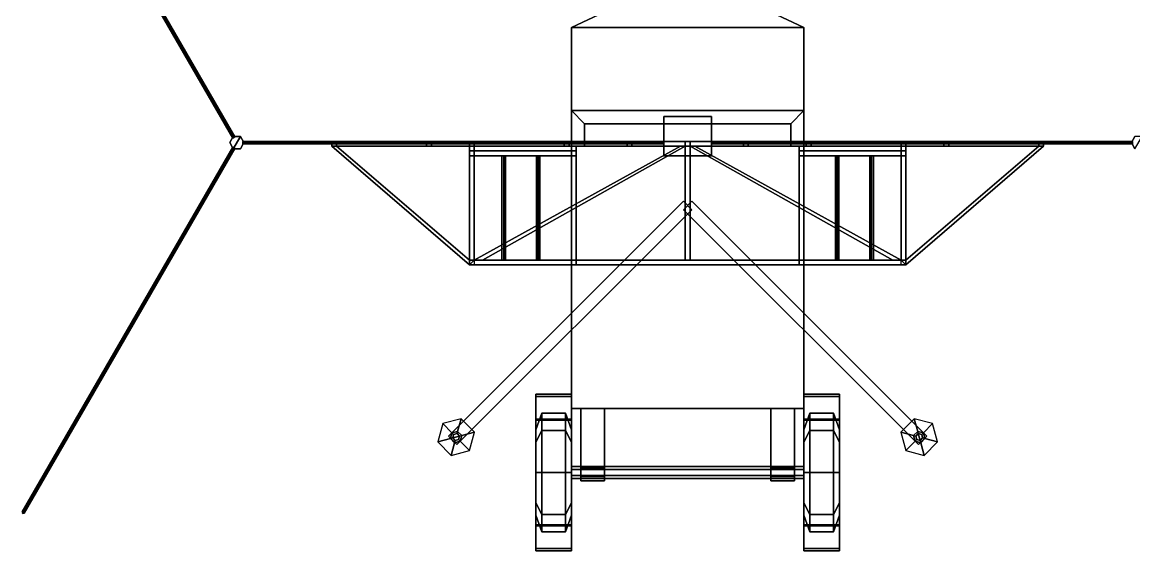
# Model space of a CAD drawing. Header units: millimetres. Extents: x -5.6 to 21, y -2.9 to 7.
# Drawn here: x -5.61 to 3.76, y -2.91 to 1.54 of the extents above; entities that cross this region are included whole.
import ezdxf

# ---------------------------------------------------------------- set-up
doc = ezdxf.new("R2010")
doc.units = ezdxf.units.MM
doc.layers.add('radar', color=5, linetype='Continuous')
doc.layers.add('wheels', color=2, linetype='Continuous')

msp = doc.modelspace()

# ---------------------------------------------------------------- linework, layer by layer
for points in [[(-3.8337, 0.5683, 5.49), (-3.825, 0.5733, 5.5), (-5.605, 3.6564), (-5.6087, 3.6427)], [(-3.825, 0.5733, 5.5), (-3.8163, 0.5783, 5.49), (-5.5913, 3.6527), (-5.605, 3.6564)], [(-3.825, 0.5733, 5.48), (-3.8337, 0.5683, 5.49), (-5.6087, 3.6427), (-5.595, 3.639)], [(-3.8163, 0.5783, 5.49), (-3.825, 0.5733, 5.48), (-5.595, 3.639), (-5.5913, 3.6527)], [(-0.2, 1.87, 0.61), (-0.98, 1.5, 0.45), (-0.98, 1.5, 0.55), (-0.2, 1.87, 0.71)], [(0.2, 1.87, 0.61), (0.98, 1.5, 0.45), (-0.98, 1.5, 0.45), (-0.2, 1.87, 0.61)], [(-0.2, 1.87, 0.71), (-0.98, 1.5, 0.55), (0.98, 1.5, 0.55), (0.2, 1.87, 0.71)], [(0.98, 1.5, 0.55), (0.98, 1.5, 0.45), (0.2, 1.87, 0.61), (0.2, 1.87, 0.71)], [(-0.98, 1.5, 0.45), (-0.98, -1.71, 0.45), (-0.98, -1.71, 0.55), (-0.98, 1.5, 0.55)], [(-0.98, 1.5, 0.55), (-0.98, -1.71, 0.55), (0.98, -1.71, 0.55), (0.98, 1.5, 0.55)], [(0.98, 1.5, 0.45), (0.98, -1.71, 0.45), (-0.98, -1.71, 0.45), (-0.98, 1.5, 0.45)], [(0.98, -1.71, 0.55), (0.98, -1.71, 0.45), (0.98, 1.5, 0.45), (0.98, 1.5, 0.55)], [(0.98, 0.8, 1), (0.98, 0.8, 0.71), (-0.98, 0.8, 0.71), (-0.98, 0.8, 1)], [(0.98, 0.8, 0.71), (0.87, 0.69, 0.71), (-0.87, 0.69, 0.71), (-0.98, 0.8, 0.71)], [(-0.98, 0.8, 1), (-0.87, 0.69, 1), (0.87, 0.69, 1), (0.98, 0.8, 1)], [(-0.98, 0.8, 0.71), (-0.87, 0.69, 0.71), (-0.87, 0.5, 0.71), (-0.98, 0.5, 0.71)], [(-0.98, 0.5, 1), (-0.87, 0.5, 1), (-0.87, 0.69, 1), (-0.98, 0.8, 1)], [(-0.98, 0.8, 1), (-0.98, 0.8, 0.71), (-0.98, 0.5, 0.71), (-0.98, 0.5, 1)], [(-0.2, 0.75, 4.56), (-0.2, 0.42, 4.56), (-0.2, 0.42, 5), (-0.2, 0.75, 5)], [(-0.2, 0.75, 5), (-0.2, 0.42, 5), (0.2, 0.42, 5), (0.2, 0.75, 5)], [(0.2, 0.75, 5), (0.2, 0.75, 4.56), (-0.2, 0.75, 4.56), (-0.2, 0.75, 5)], [(0.2, 0.75, 4.56), (0.2, 0.42, 4.56), (-0.2, 0.42, 4.56), (-0.2, 0.75, 4.56)], [(0.2, 0.42, 5), (0.2, 0.42, 4.56), (0.2, 0.75, 4.56), (0.2, 0.75, 5)], [(0.87, 0.69, 0.71), (0.98, 0.8, 0.71), (0.98, 0.5, 0.71), (0.87, 0.5, 0.71)], [(0.87, 0.5, 1), (0.98, 0.5, 1), (0.98, 0.8, 1), (0.87, 0.69, 1)], [(0.98, 0.5, 1), (0.98, 0.5, 0.71), (0.98, 0.8, 0.71), (0.98, 0.8, 1)], [(-0.87, 0.69, 1), (-0.87, 0.69, 0.71), (0.87, 0.69, 0.71), (0.87, 0.69, 1)], [(-0.87, 0.5, 1), (-0.87, 0.5, 0.71), (-0.87, 0.69, 0.71), (-0.87, 0.69, 1)], [(0.87, 0.69, 1), (0.87, 0.69, 0.71), (0.87, 0.5, 0.71), (0.87, 0.5, 1)], [(-3.83, 0.582), (-3.86, 0.53), (-3.86, 0.53, 5.5), (-3.83, 0.582, 5.5)], [(-3.83, 0.478, 5.5), (-3.77, 0.582, 5.5), (-3.83, 0.582, 5.5), (-3.86, 0.53, 5.5)], [(-3.77, 0.582), (-3.83, 0.582), (-3.83, 0.582, 5.5), (-3.77, 0.582, 5.5)], [(-3.77, 0.478, 5.5), (-3.74, 0.53, 5.5), (-3.77, 0.582, 5.5), (-3.83, 0.478, 5.5)], [(-3.74, 0.53), (-3.77, 0.582), (-3.77, 0.582, 5.5), (-3.74, 0.53, 5.5)], [(3.77, 0.582), (3.74, 0.53), (3.74, 0.53, 5.5), (3.77, 0.582, 5.5)], [(3.77, 0.582, 5.5), (3.74, 0.53, 5.5), (3.77, 0.478, 5.5), (3.83, 0.582, 5.5)], [(-3.825, 0.4867, 5.5), (-3.8337, 0.4917, 5.49), (-5.6087, -2.5827), (-5.605, -2.5964)], [(-3.8337, 0.4917, 5.49), (-3.825, 0.4867, 5.48), (-5.595, -2.579), (-5.6087, -2.5827)], [(-3.8163, 0.4817, 5.49), (-3.825, 0.4867, 5.5), (-5.605, -2.5964), (-5.5913, -2.5927)], [(-3.825, 0.4867, 5.48), (-3.8163, 0.4817, 5.49), (-5.5913, -2.5927), (-5.595, -2.579)], [(-3.86, 0.53), (-3.83, 0.478), (-3.83, 0.478, 5.5), (-3.86, 0.53, 5.5)], [(-3.83, 0.478), (-3.77, 0.478), (-3.77, 0.478, 5.5), (-3.83, 0.478, 5.5)], [(-3.77, 0.478), (-3.74, 0.53), (-3.74, 0.53, 5.5), (-3.77, 0.478, 5.5)], [(-3.75, 0.53, 5.48), (-3.75, 0.54, 5.49), (-0.2, 0.54, 4.98), (-0.2, 0.53, 4.97)], [(-3.75, 0.54, 5.49), (-3.75, 0.53, 5.5), (-0.2, 0.53, 4.99), (-0.2, 0.54, 4.98)], [(-3.75, 0.52, 5.49), (-3.75, 0.53, 5.48), (-0.2, 0.53, 4.97), (-0.2, 0.52, 4.98)], [(-3.75, 0.53, 5.5), (-3.75, 0.52, 5.49), (-0.2, 0.52, 4.98), (-0.2, 0.53, 4.99)], [(3.75, 0.53, 5.5), (3.75, 0.54, 5.49), (0.2, 0.54, 4.98), (0.2, 0.53, 4.99)], [(3.75, 0.54, 5.49), (3.75, 0.53, 5.48), (0.2, 0.53, 4.97), (0.2, 0.54, 4.98)], [(3.75, 0.52, 5.49), (3.75, 0.53, 5.5), (0.2, 0.53, 4.99), (0.2, 0.52, 4.98)], [(3.75, 0.53, 5.48), (3.75, 0.52, 5.49), (0.2, 0.52, 4.98), (0.2, 0.53, 4.97)], [(3.74, 0.53), (3.77, 0.478), (3.77, 0.478, 5.5), (3.74, 0.53, 5.5)], [(-0.2, 0.42, 5), (-0.2, 0.42, 4.56), (0.2, 0.42, 4.56), (0.2, 0.42, 5)], [(-0.0354, 0.0354, 0.4), (-2.0153, -1.9445, 0.4), (-2.0153, -1.9445, 0.45), (-0.0354, 0.0354, 0.45)], [(0.0354, -0.0354, 0.4), (-1.9445, -2.0153, 0.4), (-2.0153, -1.9445, 0.4), (-0.0354, 0.0354, 0.4)], [(-0.0354, 0.0354, 0.45), (-2.0153, -1.9445, 0.45), (-1.9445, -2.0153, 0.45), (0.0354, -0.0354, 0.45)], [(0.0354, 0.0354, 0.4), (2.0153, -1.9445, 0.4), (1.9445, -2.0153, 0.4), (-0.0354, -0.0354, 0.4)], [(-0.0354, -0.0354, 0.45), (1.9445, -2.0153, 0.45), (2.0153, -1.9445, 0.45), (0.0354, 0.0354, 0.45)], [(2.0153, -1.9445, 0.45), (2.0153, -1.9445, 0.4), (0.0354, 0.0354, 0.4), (0.0354, 0.0354, 0.45)], [(-1.9445, -2.0153, 0.45), (-1.9445, -2.0153, 0.4), (0.0354, -0.0354, 0.4), (0.0354, -0.0354, 0.45)], [(-0.0354, -0.0354, 0.4), (1.9445, -2.0153, 0.4), (1.9445, -2.0153, 0.45), (-0.0354, -0.0354, 0.45)], [(-0.98, -1.8, 0.95), (-0.98, -1.59, 0.5), (-1.28, -1.59, 0.5), (-1.28, -1.8, 0.95)], [(-1.28, -1.59, 0.5), (-1.28, -1.61, 0.5), (-1.28, -1.81, 0.93), (-1.28, -1.8, 0.95)], [(-1.28, -1.61, 0.5), (-1.28, -1.59, 0.5), (-0.98, -1.59, 0.5), (-0.98, -1.61, 0.5)], [(-0.98, -1.81, 0.93), (-0.98, -1.61, 0.5), (-0.98, -1.59, 0.5), (-0.98, -1.8, 0.95)], [(0.98, -1.59, 0.5), (0.98, -1.61, 0.5), (0.98, -1.81, 0.93), (0.98, -1.8, 0.95)], [(1.28, -1.8, 0.95), (1.28, -1.59, 0.5), (0.98, -1.59, 0.5), (0.98, -1.8, 0.95)], [(0.98, -1.61, 0.5), (0.98, -1.59, 0.5), (1.28, -1.59, 0.5), (1.28, -1.61, 0.5)], [(1.28, -1.81, 0.93), (1.28, -1.61, 0.5), (1.28, -1.59, 0.5), (1.28, -1.8, 0.95)], [(-1.28, -1.81, 0.93), (-1.28, -1.61, 0.5), (-0.98, -1.61, 0.5), (-0.98, -1.81, 0.93)], [(0.98, -1.81, 0.93), (0.98, -1.61, 0.5), (1.28, -1.61, 0.5), (1.28, -1.81, 0.93)], [(-0.98, -1.71, 0.55), (-0.98, -1.71, 0.45), (0.98, -1.71, 0.45), (0.98, -1.71, 0.55)], [(-0.7, -1.71, 0.45), (-0.7, -2.2089, 0.45), (-0.9, -2.2089, 0.45), (-0.9, -1.71, 0.45)], [(-0.9, -1.71, 0.55), (-0.9, -2.2089, 0.55), (-0.7, -2.2089, 0.55), (-0.7, -1.71, 0.55)], [(-0.9, -1.71, 0.45), (-0.9, -2.2089, 0.45), (-0.9, -2.2089, 0.55), (-0.9, -1.71, 0.55)], [(-0.7, -2.2089, 0.55), (-0.7, -2.2089, 0.45), (-0.7, -1.71, 0.45), (-0.7, -1.71, 0.55)], [(0.7, -1.71, 0.45), (0.7, -2.2089, 0.45), (0.7, -2.2089, 0.55), (0.7, -1.71, 0.55)], [(0.9, -1.71, 0.45), (0.9, -2.2089, 0.45), (0.7, -2.2089, 0.45), (0.7, -1.71, 0.45)], [(0.7, -1.71, 0.55), (0.7, -2.2089, 0.55), (0.9, -2.2089, 0.55), (0.9, -1.71, 0.55)], [(0.9, -2.2089, 0.55), (0.9, -2.2089, 0.45), (0.9, -1.71, 0.45), (0.9, -1.71, 0.55)], [(-2.0648, -1.8385), (-2.1062, -1.993), (-1.9999, -1.9646, 0.05), (-1.987, -1.9163, 0.05)], [(-1.9102, -1.7971), (-2.0648, -1.8385), (-1.987, -1.9163, 0.05), (-1.9387, -1.9033, 0.05)], [(-1.7971, -1.9102), (-1.9102, -1.7971), (-1.9387, -1.9033, 0.05), (-1.9033, -1.9387, 0.05)], [(-0.98, -2.25, 1.07), (-0.98, -1.8, 0.95), (-1.28, -1.8, 0.95), (-1.28, -2.25, 1.07)], [(-1.28, -1.8, 0.95), (-1.28, -1.81, 0.93), (-1.28, -2.25, 1.05), (-1.28, -2.25, 1.07)], [(-1.28, -2.25, 1.05), (-1.28, -1.81, 0.93), (-0.98, -1.81, 0.93), (-0.98, -2.25, 1.05)], [(-0.98, -2.25, 1.05), (-0.98, -1.81, 0.93), (-0.98, -1.8, 0.95), (-0.98, -2.25, 1.07)], [(0.98, -1.8, 0.95), (0.98, -1.81, 0.93), (0.98, -2.25, 1.05), (0.98, -2.25, 1.07)], [(1.28, -2.25, 1.07), (1.28, -1.8, 0.95), (0.98, -1.8, 0.95), (0.98, -2.25, 1.07)], [(0.98, -2.25, 1.05), (0.98, -1.81, 0.93), (1.28, -1.81, 0.93), (1.28, -2.25, 1.05)], [(1.28, -2.25, 1.05), (1.28, -1.81, 0.93), (1.28, -1.8, 0.95), (1.28, -2.25, 1.07)], [(1.9102, -1.7971), (1.7971, -1.9102), (1.9033, -1.9387, 0.05), (1.9387, -1.9033, 0.05)], [(2.0648, -1.8385), (1.9102, -1.7971), (1.9387, -1.9033, 0.05), (1.987, -1.9163, 0.05)], [(2.1062, -1.993), (2.0648, -1.8385), (1.987, -1.9163, 0.05), (1.9999, -1.9646, 0.05)], [(-2.1062, -1.993), (-1.993, -2.1062), (-1.9646, -1.9999, 0.05), (-1.9999, -1.9646, 0.05)], [(-2.0153, -1.9445, 0.45), (-2.0153, -1.9445, 0.4), (-1.9445, -2.0153, 0.4), (-1.9445, -2.0153, 0.45)], [(-1.9728, -1.9304, 0.05), (-1.987, -1.9163, 0.05), (-1.9999, -1.9646, 0.05), (-1.9806, -1.9594, 0.05)], [(-1.9806, -1.9594, 0.05), (-1.9999, -1.9646, 0.05), (-1.9646, -1.9999, 0.05), (-1.9594, -1.9806, 0.05)], [(-1.9439, -1.9226, 0.05), (-1.9387, -1.9033, 0.05), (-1.987, -1.9163, 0.05), (-1.9728, -1.9304, 0.05)], [(-1.9439, -1.9226, 0.54), (-1.9728, -1.9304, 0.54), (-1.9806, -1.9594, 0.54), (-1.9226, -1.9439, 0.54)], [(-1.9728, -1.9304, 0.05), (-1.9806, -1.9594, 0.05), (-1.9806, -1.9594, 0.54), (-1.9728, -1.9304, 0.54)], [(-1.9226, -1.9439, 0.54), (-1.9806, -1.9594, 0.54), (-1.9594, -1.9806, 0.54), (-1.9304, -1.9728, 0.54)], [(-1.9806, -1.9594, 0.05), (-1.9594, -1.9806, 0.05), (-1.9594, -1.9806, 0.54), (-1.9806, -1.9594, 0.54)], [(-1.9439, -1.9226, 0.05), (-1.9728, -1.9304, 0.05), (-1.9728, -1.9304, 0.54), (-1.9439, -1.9226, 0.54)], [(-1.9226, -1.9439, 0.05), (-1.9033, -1.9387, 0.05), (-1.9387, -1.9033, 0.05), (-1.9439, -1.9226, 0.05)], [(-1.9226, -1.9439, 0.05), (-1.9439, -1.9226, 0.05), (-1.9439, -1.9226, 0.54), (-1.9226, -1.9439, 0.54)], [(-1.9304, -1.9728, 0.05), (-1.9163, -1.987, 0.05), (-1.9033, -1.9387, 0.05), (-1.9226, -1.9439, 0.05)], [(-1.9304, -1.9728, 0.05), (-1.9226, -1.9439, 0.05), (-1.9226, -1.9439, 0.54), (-1.9304, -1.9728, 0.54)], [(-1.8385, -2.0648), (-1.7971, -1.9102), (-1.9033, -1.9387, 0.05), (-1.9163, -1.987, 0.05)], [(1.7971, -1.9102), (1.8385, -2.0648), (1.9163, -1.987, 0.05), (1.9033, -1.9387, 0.05)], [(1.9439, -1.9226, 0.05), (1.9387, -1.9033, 0.05), (1.9033, -1.9387, 0.05), (1.9226, -1.9439, 0.05)], [(1.9226, -1.9439, 0.05), (1.9033, -1.9387, 0.05), (1.9163, -1.987, 0.05), (1.9304, -1.9728, 0.05)], [(1.9439, -1.9226, 0.05), (1.9226, -1.9439, 0.05), (1.9226, -1.9439, 0.54), (1.9439, -1.9226, 0.54)], [(1.9226, -1.9439, 0.54), (1.9304, -1.9728, 0.54), (1.9594, -1.9806, 0.54), (1.9439, -1.9226, 0.54)], [(1.9226, -1.9439, 0.05), (1.9304, -1.9728, 0.05), (1.9304, -1.9728, 0.54), (1.9226, -1.9439, 0.54)], [(1.9728, -1.9304, 0.05), (1.987, -1.9163, 0.05), (1.9387, -1.9033, 0.05), (1.9439, -1.9226, 0.05)], [(1.9728, -1.9304, 0.05), (1.9439, -1.9226, 0.05), (1.9439, -1.9226, 0.54), (1.9728, -1.9304, 0.54)], [(1.9439, -1.9226, 0.54), (1.9594, -1.9806, 0.54), (1.9806, -1.9594, 0.54), (1.9728, -1.9304, 0.54)], [(1.9445, -2.0153, 0.45), (1.9445, -2.0153, 0.4), (2.0153, -1.9445, 0.4), (2.0153, -1.9445, 0.45)], [(1.9594, -1.9806, 0.05), (1.9806, -1.9594, 0.05), (1.9806, -1.9594, 0.54), (1.9594, -1.9806, 0.54)], [(1.9594, -1.9806, 0.05), (1.9646, -1.9999, 0.05), (1.9999, -1.9646, 0.05), (1.9806, -1.9594, 0.05)], [(1.993, -2.1062), (2.1062, -1.993), (1.9999, -1.9646, 0.05), (1.9646, -1.9999, 0.05)], [(1.9806, -1.9594, 0.05), (1.9999, -1.9646, 0.05), (1.987, -1.9163, 0.05), (1.9728, -1.9304, 0.05)], [(1.9806, -1.9594, 0.05), (1.9728, -1.9304, 0.05), (1.9728, -1.9304, 0.54), (1.9806, -1.9594, 0.54)], [(-1.993, -2.1062), (-1.8385, -2.0648), (-1.9163, -1.987, 0.05), (-1.9646, -1.9999, 0.05)], [(-1.9594, -1.9806, 0.05), (-1.9646, -1.9999, 0.05), (-1.9163, -1.987, 0.05), (-1.9304, -1.9728, 0.05)], [(-1.9594, -1.9806, 0.05), (-1.9304, -1.9728, 0.05), (-1.9304, -1.9728, 0.54), (-1.9594, -1.9806, 0.54)], [(1.8385, -2.0648), (1.993, -2.1062), (1.9646, -1.9999, 0.05), (1.9163, -1.987, 0.05)], [(1.9304, -1.9728, 0.05), (1.9163, -1.987, 0.05), (1.9646, -1.9999, 0.05), (1.9594, -1.9806, 0.05)], [(1.9304, -1.9728, 0.05), (1.9594, -1.9806, 0.05), (1.9594, -1.9806, 0.54), (1.9304, -1.9728, 0.54)], [(-0.9, -2.215, 0.5606), (-0.9, -2.18, 0.5), (-0.9, -2.215, 0.4394), (-0.9, -2.285, 0.5606)], [(-0.7, -2.215, 0.5606), (-0.7, -2.2089, 0.55), (-0.9, -2.2089, 0.55), (-0.9, -2.215, 0.5606)], [(-0.7, -2.2089, 0.45), (-0.7, -2.215, 0.4394), (-0.9, -2.215, 0.4394), (-0.9, -2.2089, 0.45)], [(-0.7, -2.285, 0.5606), (-0.7, -2.215, 0.5606), (-0.9, -2.215, 0.5606), (-0.9, -2.285, 0.5606)], [(-0.7, -2.215, 0.4394), (-0.7, -2.285, 0.4394), (-0.9, -2.285, 0.4394), (-0.9, -2.215, 0.4394)], [(-0.9, -2.285, 0.5606), (-0.9, -2.215, 0.4394), (-0.9, -2.285, 0.4394), (-0.9, -2.32, 0.5)], [(-0.7, -2.285, 0.5606), (-0.7, -2.215, 0.4394), (-0.7, -2.18, 0.5), (-0.7, -2.215, 0.5606)], [(-0.7, -2.32, 0.5), (-0.7, -2.285, 0.4394), (-0.7, -2.215, 0.4394), (-0.7, -2.285, 0.5606)], [(0.7, -2.215, 0.5606), (0.7, -2.18, 0.5), (0.7, -2.215, 0.4394), (0.7, -2.285, 0.5606)], [(0.9, -2.215, 0.5606), (0.9, -2.2089, 0.55), (0.7, -2.2089, 0.55), (0.7, -2.215, 0.5606)], [(0.9, -2.2089, 0.45), (0.9, -2.215, 0.4394), (0.7, -2.215, 0.4394), (0.7, -2.2089, 0.45)], [(0.7, -2.285, 0.5606), (0.7, -2.215, 0.4394), (0.7, -2.285, 0.4394), (0.7, -2.32, 0.5)], [(0.9, -2.215, 0.4394), (0.9, -2.285, 0.4394), (0.7, -2.285, 0.4394), (0.7, -2.215, 0.4394)], [(0.9, -2.285, 0.5606), (0.9, -2.215, 0.5606), (0.7, -2.215, 0.5606), (0.7, -2.285, 0.5606)], [(0.9, -2.285, 0.5606), (0.9, -2.215, 0.4394), (0.9, -2.18, 0.5), (0.9, -2.215, 0.5606)], [(0.9, -2.32, 0.5), (0.9, -2.285, 0.4394), (0.9, -2.215, 0.4394), (0.9, -2.285, 0.5606)], [(-1.28, -2.25, 1.05), (-1.28, -2.69, 0.93), (-1.28, -2.7, 0.95), (-1.28, -2.25, 1.07)], [(-1.28, -2.25, 1.07), (-1.28, -2.7, 0.95), (-0.98, -2.7, 0.95), (-0.98, -2.25, 1.07)], [(-0.98, -2.25, 1.05), (-0.98, -2.69, 0.93), (-1.28, -2.69, 0.93), (-1.28, -2.25, 1.05)], [(-0.98, -2.7, 0.95), (-0.98, -2.69, 0.93), (-0.98, -2.25, 1.05), (-0.98, -2.25, 1.07)], [(-0.7, -2.32, 0.5), (-0.7, -2.285, 0.5606), (-0.9, -2.285, 0.5606), (-0.9, -2.32, 0.5)], [(-0.7, -2.285, 0.4394), (-0.7, -2.32, 0.5), (-0.9, -2.32, 0.5), (-0.9, -2.285, 0.4394)], [(0.9, -2.32, 0.5), (0.9, -2.285, 0.5606), (0.7, -2.285, 0.5606), (0.7, -2.32, 0.5)], [(0.9, -2.285, 0.4394), (0.9, -2.32, 0.5), (0.7, -2.32, 0.5), (0.7, -2.285, 0.4394)], [(0.98, -2.25, 1.07), (0.98, -2.7, 0.95), (1.28, -2.7, 0.95), (1.28, -2.25, 1.07)], [(0.98, -2.25, 1.05), (0.98, -2.69, 0.93), (0.98, -2.7, 0.95), (0.98, -2.25, 1.07)], [(1.28, -2.25, 1.05), (1.28, -2.69, 0.93), (0.98, -2.69, 0.93), (0.98, -2.25, 1.05)], [(1.28, -2.7, 0.95), (1.28, -2.69, 0.93), (1.28, -2.25, 1.05), (1.28, -2.25, 1.07)], [(-1.28, -2.69, 0.93), (-1.28, -2.89, 0.5), (-1.28, -2.91, 0.5), (-1.28, -2.7, 0.95)], [(-0.98, -2.69, 0.93), (-0.98, -2.89, 0.5), (-1.28, -2.89, 0.5), (-1.28, -2.69, 0.93)], [(-1.28, -2.7, 0.95), (-1.28, -2.91, 0.5), (-0.98, -2.91, 0.5), (-0.98, -2.7, 0.95)], [(-0.98, -2.91, 0.5), (-0.98, -2.89, 0.5), (-0.98, -2.69, 0.93), (-0.98, -2.7, 0.95)], [(1.28, -2.69, 0.93), (1.28, -2.89, 0.5), (0.98, -2.89, 0.5), (0.98, -2.69, 0.93)], [(0.98, -2.69, 0.93), (0.98, -2.89, 0.5), (0.98, -2.91, 0.5), (0.98, -2.7, 0.95)], [(0.98, -2.7, 0.95), (0.98, -2.91, 0.5), (1.28, -2.91, 0.5), (1.28, -2.7, 0.95)], [(1.28, -2.91, 0.5), (1.28, -2.89, 0.5), (1.28, -2.69, 0.93), (1.28, -2.7, 0.95)], [(-0.98, -2.89, 0.5), (-0.98, -2.89, 0.23), (-1.28, -2.89, 0.23), (-1.28, -2.89, 0.5)], [(-1.28, -2.89, 0.5), (-1.28, -2.89, 0.23), (-1.28, -2.91, 0.23), (-1.28, -2.91, 0.5)], [(-1.28, -2.91, 0.23), (-1.28, -2.89, 0.23), (-0.98, -2.89, 0.23), (-0.98, -2.91, 0.23)], [(-0.98, -2.91, 0.23), (-0.98, -2.89, 0.23), (-0.98, -2.89, 0.5), (-0.98, -2.91, 0.5)], [(0.98, -2.89, 0.5), (0.98, -2.89, 0.23), (0.98, -2.91, 0.23), (0.98, -2.91, 0.5)], [(1.28, -2.89, 0.5), (1.28, -2.89, 0.23), (0.98, -2.89, 0.23), (0.98, -2.89, 0.5)], [(0.98, -2.91, 0.23), (0.98, -2.89, 0.23), (1.28, -2.89, 0.23), (1.28, -2.91, 0.23)], [(1.28, -2.91, 0.23), (1.28, -2.89, 0.23), (1.28, -2.89, 0.5), (1.28, -2.91, 0.5)], [(-1.28, -2.91, 0.5), (-1.28, -2.91, 0.23), (-0.98, -2.91, 0.23), (-0.98, -2.91, 0.5)], [(0.98, -2.91, 0.5), (0.98, -2.91, 0.23), (1.28, -2.91, 0.23), (1.28, -2.91, 0.5)]]:
    msp.add_3dface(points)
at = {"layer": 'radar'}
for points in [[(2.96, 0.54, 1.5), (3, 0.54, 1.46), (-3, 0.54, 1.46), (-2.96, 0.54, 1.5)], [(3, 0.54, 1.46), (3, 0.5, 1.46), (-3, 0.5, 1.46), (-3, 0.54, 1.46)], [(3, 0.54, 4.54), (2.96, 0.54, 4.5), (-2.96, 0.54, 4.5), (-3, 0.54, 4.54)], [(-3, 0.54, 4.54), (-3, 0.5, 4.54), (3, 0.5, 4.54), (3, 0.54, 4.54)], [(-3, 0.54, 4.54), (-2.96, 0.54, 4.5), (-2.96, 0.54, 1.5), (-3, 0.54, 1.46)], [(-3, 0.54, 1.46), (-3, 0.5, 1.46), (-3, 0.5, 4.54), (-3, 0.54, 4.54)], [(-2.96, 0.5, 1.5), (-3, 0.5, 1.46), (3, 0.5, 1.46), (2.96, 0.5, 1.5)], [(-3, 0.5, 4.54), (-2.96, 0.5, 4.5), (2.96, 0.5, 4.5), (3, 0.5, 4.54)], [(-3, 0.5, 1.46), (-2.96, 0.5, 1.5), (-2.96, 0.5, 4.5), (-3, 0.5, 4.54)], [(-2.96, 0.5, 4.54), (-3, 0.5, 4.54), (-1.84, -0.5, 4.54), (-1.84, -0.46, 4.54)], [(-1.84, -0.46, 4.5), (-1.84, -0.5, 4.5), (-3, 0.5, 4.5), (-2.96, 0.5, 4.5)], [(-3, 0.5, 4.54), (-3, 0.5, 4.5), (-1.84, -0.5, 4.5), (-1.84, -0.5, 4.54)], [(-2.96, 0.54, 1.5), (-2.96, 0.5, 1.5), (2.96, 0.5, 1.5), (2.96, 0.54, 1.5)], [(2.96, 0.54, 4.5), (2.96, 0.5, 4.5), (-2.96, 0.5, 4.5), (-2.96, 0.54, 4.5)], [(-2.96, 0.54, 4.5), (-2.96, 0.5, 4.5), (-2.96, 0.5, 1.5), (-2.96, 0.54, 1.5)], [(-2.96, 0.54, 2.98), (-2.96, 0.54, 3.02), (-1.84, 0.54, 3.02), (-1.84, 0.54, 2.98)], [(-1.84, 0.54, 2.98), (-1.84, 0.5, 2.98), (-2.96, 0.5, 2.98), (-2.96, 0.54, 2.98)], [(-2.96, 0.54, 3.02), (-2.96, 0.5, 3.02), (-1.84, 0.5, 3.02), (-1.84, 0.54, 3.02)], [(-1.84, 0.5, 2.98), (-1.84, 0.5, 3.02), (-2.96, 0.5, 3.02), (-2.96, 0.5, 2.98)], [(-1.84, -0.46, 4.54), (-1.84, -0.46, 4.5), (-2.96, 0.5, 4.5), (-2.96, 0.5, 4.54)], [(-2.2, 0.54, 4.5), (-2.16, 0.54, 4.5), (-2.16, 0.54, 1.5), (-2.2, 0.54, 1.5)], [(-2.2, 0.54, 1.5), (-2.2, 0.5, 1.5), (-2.2, 0.5, 4.5), (-2.2, 0.54, 4.5)], [(-2.2, 0.5, 1.5), (-2.16, 0.5, 1.5), (-2.16, 0.5, 4.5), (-2.2, 0.5, 4.5)], [(-2.16, 0.54, 4.5), (-2.16, 0.5, 4.5), (-2.16, 0.5, 1.5), (-2.16, 0.54, 1.5)], [(-1.84, 0.54, 1.5), (-1.84, 0.5, 1.5), (-1.84, 0.5, 4.5), (-1.84, 0.54, 4.5)], [(-1.84, 0.54, 4.5), (-1.8, 0.54, 4.5), (-1.8, 0.54, 1.5), (-1.84, 0.54, 1.5)], [(-1.84, 0.5, 1.5), (-1.8, 0.5, 1.5), (-1.8, 0.5, 4.5), (-1.84, 0.5, 4.5)], [(-1.84, 0.5, 4.5), (-1.84, 0.5, 4.5), (-1.84, -0.5, 4.5)], [(-1.84, 0.5, 4.5), (-1.8, 0.5, 4.5), (-1.8, -0.46, 4.5), (-1.84, -0.5, 4.5)], [(-1.84, -0.5, 4.5), (-1.8, -0.46, 4.5), (-1.8, 0.5, 4.5), (-1.84, 0.5, 4.5)], [(-1.8, 0.54, 4.5), (-1.8, 0.5, 4.5), (-1.8, 0.5, 1.5), (-1.8, 0.54, 1.5)], [(-1.8, 0.54, 3.25), (-1.8, 0.5, 3.25), (1.8, 0.5, 3.25), (1.8, 0.54, 3.25)], [(1.8, 0.54, 3.21), (1.8, 0.5, 3.21), (-1.8, 0.5, 3.21), (-1.8, 0.54, 3.21)], [(-1.8, 0.54, 3.21), (-1.8, 0.54, 3.25), (1.8, 0.54, 3.25), (1.8, 0.54, 3.21)], [(1.8, 0.5, 3.21), (1.8, 0.5, 3.25), (-1.8, 0.5, 3.25), (-1.8, 0.5, 3.21)], [(-1.8, -0.46, 4.5), (-1.8, -0.46, 4.5), (-1.8, 0.5, 4.5)], [(-0.02, 0.5, 4.54), (-0.06, 0.5, 4.54), (-1.8, -0.46, 4.54), (-1.7288, -0.46, 4.54)], [(-1.7288, -0.46, 4.5), (-1.8, -0.46, 4.5), (-0.06, 0.5, 4.5), (-0.02, 0.5, 4.5)], [(-0.06, 0.5, 4.54), (-0.06, 0.5, 4.5), (-1.8, -0.46, 4.5), (-1.8, -0.46, 4.54)], [(-1.7288, -0.46, 4.54), (-1.7288, -0.46, 4.5), (-0.02, 0.5, 4.5), (-0.02, 0.5, 4.54)], [(-1.04, 0.54, 4.5), (-1, 0.54, 4.5), (-1, 0.54, 1.5), (-1.04, 0.54, 1.5)], [(-1.04, 0.54, 1.5), (-1.04, 0.5, 1.5), (-1.04, 0.5, 4.5), (-1.04, 0.54, 4.5)], [(-1.04, 0.5, 1.5), (-1, 0.5, 1.5), (-1, 0.5, 4.5), (-1.04, 0.5, 4.5)], [(-1, 0.54, 4.5), (-1, 0.5, 4.5), (-1, 0.5, 1.5), (-1, 0.54, 1.5)], [(-0.98, 0.5, 0.55), (-0.98, -0.5, 0.55), (-0.98, -0.5, 3), (-0.98, 0.5, 3)], [(-0.98, 0.5, 3), (-0.98, -0.5, 3), (0.98, -0.5, 3), (0.98, 0.5, 3)], [(0.98, 0.5, 3), (0.98, 0.5, 0.55), (-0.98, 0.5, 0.55), (-0.98, 0.5, 3)], [(0.98, 0.5, 0.55), (0.98, -0.5, 0.55), (-0.98, -0.5, 0.55), (-0.98, 0.5, 0.55)], [(-0.98, -0.46, 3.21), (-0.98, -0.46, 3.25), (-0.98, 0.5, 3.25), (-0.98, 0.5, 3.21)], [(-0.98, 0.5, 3.21), (-0.94, 0.5, 3.21), (-0.94, -0.46, 3.21), (-0.98, -0.46, 3.21)], [(-0.98, -0.46, 3.25), (-0.94, -0.46, 3.25), (-0.94, 0.5, 3.25), (-0.98, 0.5, 3.25)], [(-0.94, 0.5, 3.21), (-0.94, 0.5, 3.25), (-0.94, -0.46, 3.25), (-0.94, -0.46, 3.21)], [(-0.51, 0.54, 1.5), (-0.51, 0.5, 1.5), (-0.51, 0.5, 4.5), (-0.51, 0.54, 4.5)], [(-0.51, 0.54, 4.5), (-0.47, 0.54, 4.5), (-0.47, 0.54, 1.5), (-0.51, 0.54, 1.5)], [(-0.51, 0.5, 1.5), (-0.47, 0.5, 1.5), (-0.47, 0.5, 4.5), (-0.51, 0.5, 4.5)], [(-0.47, 0.54, 4.5), (-0.47, 0.5, 4.5), (-0.47, 0.5, 1.5), (-0.47, 0.54, 1.5)], [(-0.02, 0.54, 4.56), (0.02, 0.54, 4.56), (0.02, 0.54, 4.54), (-0.02, 0.54, 4.54)], [(-0.02, 0.54, 4.54), (-0.02, 0.5, 4.54), (-0.02, 0.5, 4.56), (-0.02, 0.54, 4.56)], [(-0.02, -0.46, 4.54), (0.02, -0.46, 4.54), (0.02, 0.5, 4.54), (-0.02, 0.5, 4.54)], [(-0.02, 0.5, 4.5), (0.02, 0.5, 4.5), (0.02, -0.46, 4.5), (-0.02, -0.46, 4.5)], [(-0.02, 0.5, 4.54), (-0.02, 0.5, 4.5), (-0.02, -0.46, 4.5), (-0.02, -0.46, 4.54)], [(-0.02, 0.5, 4.54), (0.02, 0.5, 4.54), (0.02, 0.5, 4.56), (-0.02, 0.5, 4.56)], [(0.02, 0.54, 4.56), (0.02, 0.5, 4.56), (0.02, 0.5, 4.54), (0.02, 0.54, 4.54)], [(0.02, -0.46, 4.54), (0.02, -0.46, 4.5), (0.02, 0.5, 4.5), (0.02, 0.5, 4.54)], [(0.02, 0.5, 4.54), (0.02, 0.5, 4.5), (1.7288, -0.46, 4.5), (1.7288, -0.46, 4.54)], [(0.06, 0.5, 4.54), (0.02, 0.5, 4.54), (1.7288, -0.46, 4.54), (1.8, -0.46, 4.54)], [(1.8, -0.46, 4.5), (1.7288, -0.46, 4.5), (0.02, 0.5, 4.5), (0.06, 0.5, 4.5)], [(1.8, -0.46, 4.54), (1.8, -0.46, 4.5), (0.06, 0.5, 4.5), (0.06, 0.5, 4.54)], [(0.51, 0.54, 1.5), (0.47, 0.54, 1.5), (0.47, 0.54, 4.5), (0.51, 0.54, 4.5)], [(0.47, 0.5, 4.5), (0.47, 0.54, 4.5), (0.47, 0.54, 1.5), (0.47, 0.5, 1.5)], [(0.51, 0.5, 4.5), (0.47, 0.5, 4.5), (0.47, 0.5, 1.5), (0.51, 0.5, 1.5)], [(0.51, 0.5, 1.5), (0.51, 0.54, 1.5), (0.51, 0.54, 4.5), (0.51, 0.5, 4.5)], [(0.94, -0.46, 3.21), (0.94, -0.46, 3.25), (0.94, 0.5, 3.25), (0.94, 0.5, 3.21)], [(0.94, 0.5, 3.21), (0.98, 0.5, 3.21), (0.98, -0.46, 3.21), (0.94, -0.46, 3.21)], [(0.94, -0.46, 3.25), (0.98, -0.46, 3.25), (0.98, 0.5, 3.25), (0.94, 0.5, 3.25)], [(0.98, -0.5, 3), (0.98, -0.5, 0.55), (0.98, 0.5, 0.55), (0.98, 0.5, 3)], [(0.98, 0.5, 3.21), (0.98, 0.5, 3.25), (0.98, -0.46, 3.25), (0.98, -0.46, 3.21)], [(1, 0.5, 4.5), (1, 0.54, 4.5), (1, 0.54, 1.5), (1, 0.5, 1.5)], [(1.04, 0.54, 1.5), (1, 0.54, 1.5), (1, 0.54, 4.5), (1.04, 0.54, 4.5)], [(1.04, 0.5, 4.5), (1, 0.5, 4.5), (1, 0.5, 1.5), (1.04, 0.5, 1.5)], [(1.04, 0.5, 1.5), (1.04, 0.54, 1.5), (1.04, 0.54, 4.5), (1.04, 0.5, 4.5)], [(1.84, 0.54, 1.5), (1.8, 0.54, 1.5), (1.8, 0.54, 4.5), (1.84, 0.54, 4.5)], [(1.8, 0.5, 4.5), (1.8, 0.54, 4.5), (1.8, 0.54, 1.5), (1.8, 0.5, 1.5)], [(1.84, 0.5, 4.5), (1.8, 0.5, 4.5), (1.8, 0.5, 1.5), (1.84, 0.5, 1.5)], [(1.8, 0.5, 4.54), (1.8, 0.5, 4.5), (1.8, -0.46, 4.5), (1.8, -0.46, 4.54)], [(1.8, 0.5, 4.5), (1.84, 0.5, 4.5), (1.84, -0.5, 4.5), (1.8, -0.46, 4.5)], [(1.8, -0.46, 4.54), (1.84, -0.5, 4.54), (1.84, 0.5, 4.54), (1.8, 0.5, 4.54)], [(1.84, 0.5, 1.5), (1.84, 0.54, 1.5), (1.84, 0.54, 4.5), (1.84, 0.5, 4.5)], [(1.84, 0.54, 2.98), (1.84, 0.54, 3.02), (2.96, 0.54, 3.02), (2.96, 0.54, 2.98)], [(2.96, 0.54, 2.98), (2.96, 0.5, 2.98), (1.84, 0.5, 2.98), (1.84, 0.54, 2.98)], [(1.84, 0.54, 3.02), (1.84, 0.5, 3.02), (2.96, 0.5, 3.02), (2.96, 0.54, 3.02)], [(2.96, 0.5, 2.98), (2.96, 0.5, 3.02), (1.84, 0.5, 3.02), (1.84, 0.5, 2.98)], [(1.84, -0.5, 4.54), (1.84, -0.5, 4.5), (1.84, 0.5, 4.5), (1.84, 0.5, 4.54)], [(2.96, 0.5, 4.54), (2.96, 0.5, 4.5), (1.84, -0.46, 4.5), (1.84, -0.46, 4.54)], [(3, 0.5, 4.54), (2.96, 0.5, 4.54), (1.84, -0.46, 4.54), (1.84, -0.5, 4.54)], [(1.84, -0.5, 4.5), (1.84, -0.46, 4.5), (2.96, 0.5, 4.5), (3, 0.5, 4.5)], [(1.84, -0.5, 4.54), (1.84, -0.5, 4.5), (3, 0.5, 4.5), (3, 0.5, 4.54)], [(2.16, 0.5, 4.5), (2.16, 0.54, 4.5), (2.16, 0.54, 1.5), (2.16, 0.5, 1.5)], [(2.2, 0.54, 1.5), (2.16, 0.54, 1.5), (2.16, 0.54, 4.5), (2.2, 0.54, 4.5)], [(2.2, 0.5, 4.5), (2.16, 0.5, 4.5), (2.16, 0.5, 1.5), (2.2, 0.5, 1.5)], [(2.2, 0.5, 1.5), (2.2, 0.54, 1.5), (2.2, 0.54, 4.5), (2.2, 0.5, 4.5)], [(2.96, 0.54, 4.5), (3, 0.54, 4.54), (3, 0.54, 1.46), (2.96, 0.54, 1.5)], [(2.96, 0.54, 1.5), (2.96, 0.5, 1.5), (2.96, 0.5, 4.5), (2.96, 0.54, 4.5)], [(2.96, 0.5, 1.5), (3, 0.5, 1.46), (3, 0.5, 4.54), (2.96, 0.5, 4.5)], [(3, 0.54, 4.54), (3, 0.5, 4.54), (3, 0.5, 1.46), (3, 0.54, 1.46)], [(-1.84, 0.42, 4.5), (-1.84, 0.46, 4.5), (-0.98, 0.46, 3.25), (-0.98, 0.42, 3.25)], [(-1.84, 0.46, 4.5), (-1.8, 0.46, 4.5), (-0.94, 0.46, 3.25), (-0.98, 0.46, 3.25)], [(-0.98, 0.42, 3.25), (-0.94, 0.42, 3.25), (-1.8, 0.42, 4.5), (-1.84, 0.42, 4.5)], [(-0.94, 0.42, 3.25), (-0.94, 0.46, 3.25), (-1.8, 0.46, 4.5), (-1.8, 0.42, 4.5)], [(-1.55, 0.42, 4.125), (-1.565, 0.42, 4.11), (-1.565, -0.46, 4.11), (-1.55, -0.46, 4.125)], [(-1.565, 0.42, 4.11), (-1.55, 0.42, 4.095), (-1.55, -0.46, 4.095), (-1.565, -0.46, 4.11)], [(-1.535, 0.42, 4.11), (-1.55, 0.42, 4.125), (-1.55, -0.46, 4.125), (-1.535, -0.46, 4.11)], [(-1.55, 0.42, 4.095), (-1.535, 0.42, 4.11), (-1.535, -0.46, 4.11), (-1.55, -0.46, 4.095)], [(-1.275, 0.42, 3.69), (-1.26, 0.42, 3.675), (-1.26, -0.46, 3.675), (-1.275, -0.46, 3.69)], [(-1.26, 0.42, 3.705), (-1.275, 0.42, 3.69), (-1.275, -0.46, 3.69), (-1.26, -0.46, 3.705)], [(-1.26, 0.42, 3.675), (-1.245, 0.42, 3.69), (-1.245, -0.46, 3.69), (-1.26, -0.46, 3.675)], [(-1.245, 0.42, 3.69), (-1.26, 0.42, 3.705), (-1.26, -0.46, 3.705), (-1.245, -0.46, 3.69)], [(-0.98, 0.42, 3.21), (-0.98, 0.46, 3.21), (-0.98, 0.46, 3), (-0.98, 0.42, 3)], [(-0.98, 0.46, 3.21), (-0.94, 0.46, 3.21), (-0.94, 0.46, 3), (-0.98, 0.46, 3)], [(-0.98, 0.42, 3), (-0.94, 0.42, 3), (-0.94, 0.42, 3.21), (-0.98, 0.42, 3.21)], [(-0.94, 0.42, 3), (-0.94, 0.46, 3), (-0.94, 0.46, 3.21), (-0.94, 0.42, 3.21)], [(0.94, 0.42, 3.21), (0.94, 0.46, 3.21), (0.94, 0.46, 3), (0.94, 0.42, 3)], [(0.94, 0.46, 3.21), (0.98, 0.46, 3.21), (0.98, 0.46, 3), (0.94, 0.46, 3)], [(1.8, 0.46, 4.5), (1.84, 0.46, 4.5), (0.98, 0.46, 3.25), (0.94, 0.46, 3.25)], [(1.8, 0.42, 4.5), (1.8, 0.46, 4.5), (0.94, 0.46, 3.25), (0.94, 0.42, 3.25)], [(0.94, 0.42, 3), (0.98, 0.42, 3), (0.98, 0.42, 3.21), (0.94, 0.42, 3.21)], [(0.94, 0.42, 3.25), (0.98, 0.42, 3.25), (1.84, 0.42, 4.5), (1.8, 0.42, 4.5)], [(0.98, 0.42, 3), (0.98, 0.46, 3), (0.98, 0.46, 3.21), (0.98, 0.42, 3.21)], [(0.98, 0.42, 3.25), (0.98, 0.46, 3.25), (1.84, 0.46, 4.5), (1.84, 0.42, 4.5)], [(1.26, -0.46, 3.675), (1.245, -0.46, 3.69), (1.245, 0.42, 3.69), (1.26, 0.42, 3.675)], [(1.245, -0.46, 3.69), (1.26, -0.46, 3.705), (1.26, 0.42, 3.705), (1.245, 0.42, 3.69)], [(1.275, -0.46, 3.69), (1.26, -0.46, 3.675), (1.26, 0.42, 3.675), (1.275, 0.42, 3.69)], [(1.26, -0.46, 3.705), (1.275, -0.46, 3.69), (1.275, 0.42, 3.69), (1.26, 0.42, 3.705)], [(1.55, -0.46, 4.095), (1.535, -0.46, 4.11), (1.535, 0.42, 4.11), (1.55, 0.42, 4.095)], [(1.535, -0.46, 4.11), (1.55, -0.46, 4.125), (1.55, 0.42, 4.125), (1.535, 0.42, 4.11)], [(1.565, -0.46, 4.11), (1.55, -0.46, 4.095), (1.55, 0.42, 4.095), (1.565, 0.42, 4.11)], [(1.55, -0.46, 4.125), (1.565, -0.46, 4.11), (1.565, 0.42, 4.11), (1.55, 0.42, 4.125)], [(1.8, -0.46, 4.5), (1.84, -0.5, 4.5), (-1.84, -0.5, 4.5), (-1.8, -0.46, 4.5)], [(-1.8, -0.46, 4.54), (-1.84, -0.5, 4.54), (1.84, -0.5, 4.54), (1.8, -0.46, 4.54)], [(-1.84, -0.5, 4.5), (-1.84, -0.46, 4.5), (-0.98, -0.46, 3.25), (-0.98, -0.5, 3.25)], [(-1.84, -0.46, 4.5), (-1.8, -0.46, 4.5), (-0.94, -0.46, 3.25), (-0.98, -0.46, 3.25)], [(1.8, -0.46, 4.54), (1.8, -0.46, 4.5), (-1.8, -0.46, 4.5), (-1.8, -0.46, 4.54)], [(-0.94, -0.5, 3.25), (-0.94, -0.46, 3.25), (-1.8, -0.46, 4.5), (-1.8, -0.5, 4.5)], [(-0.98, -0.5, 3.25), (-0.98, -0.46, 3.25), (-0.98, -0.46, 3), (-0.98, -0.5, 3)], [(-0.98, -0.46, 3.21), (-0.94, -0.46, 3.21), (-0.94, -0.46, 3), (-0.98, -0.46, 3)], [(-0.94, -0.5, 3), (-0.94, -0.46, 3), (-0.94, -0.46, 3.25), (-0.94, -0.5, 3.25)], [(0.94, -0.5, 3.25), (0.94, -0.46, 3.25), (0.94, -0.46, 3), (0.94, -0.5, 3)], [(0.94, -0.46, 3.21), (0.98, -0.46, 3.21), (0.98, -0.46, 3), (0.94, -0.46, 3)], [(1.8, -0.5, 4.5), (1.8, -0.46, 4.5), (0.94, -0.46, 3.25), (0.94, -0.5, 3.25)], [(1.8, -0.46, 4.5), (1.84, -0.46, 4.5), (0.98, -0.46, 3.25), (0.94, -0.46, 3.25)], [(0.98, -0.5, 3), (0.98, -0.46, 3), (0.98, -0.46, 3.25), (0.98, -0.5, 3.25)], [(0.98, -0.5, 3.25), (0.98, -0.46, 3.25), (1.84, -0.46, 4.5), (1.84, -0.5, 4.5)], [(-1.84, -0.5, 4.54), (-1.84, -0.5, 4.5), (1.84, -0.5, 4.5), (1.84, -0.5, 4.54)], [(-0.98, -0.5, 3.25), (-0.94, -0.5, 3.25), (-1.8, -0.5, 4.5), (-1.84, -0.5, 4.5)], [(-0.98, -0.5, 3), (-0.98, -0.5, 0.55), (0.98, -0.5, 0.55), (0.98, -0.5, 3)], [(-0.98, -0.5, 3), (-0.94, -0.5, 3), (-0.94, -0.5, 3.25), (-0.98, -0.5, 3.25)], [(0.94, -0.5, 3), (0.98, -0.5, 3), (0.98, -0.5, 3.25), (0.94, -0.5, 3.25)], [(0.94, -0.5, 3.25), (0.98, -0.5, 3.25), (1.84, -0.5, 4.5), (1.8, -0.5, 4.5)]]:
    msp.add_3dface(points, dxfattribs=at)
at = {"layer": 'wheels'}
for points in [[(-1.23, -1.8964, 0.8536), (-1.23, -1.75, 0.5), (-1.28, -1.89, 0.5), (-1.28, -1.9954, 0.7546)], [(-1.23, -1.75, 0.5), (-1.23, -1.8964, 0.1464), (-1.28, -1.9954, 0.2454), (-1.28, -1.89, 0.5)], [(-1.03, -1.8964, 0.8536), (-1.03, -1.75, 0.5), (-1.23, -1.75, 0.5), (-1.23, -1.8964, 0.8536)], [(-1.03, -1.75, 0.5), (-1.03, -1.8964, 0.1464), (-1.23, -1.8964, 0.1464), (-1.23, -1.75, 0.5)], [(-1.03, -1.75, 0.5), (-1.03, -1.8964, 0.8536), (-0.98, -1.9954, 0.7546), (-0.98, -1.89, 0.5)], [(-1.03, -1.8964, 0.1464), (-1.03, -1.75, 0.5), (-0.98, -1.89, 0.5), (-0.98, -1.9954, 0.2454)], [(1.03, -1.8964, 0.8536), (1.03, -1.75, 0.5), (0.98, -1.89, 0.5), (0.98, -1.9954, 0.7546)], [(1.03, -1.75, 0.5), (1.03, -1.8964, 0.1464), (0.98, -1.9954, 0.2454), (0.98, -1.89, 0.5)], [(1.23, -1.8964, 0.8536), (1.23, -1.75, 0.5), (1.03, -1.75, 0.5), (1.03, -1.8964, 0.8536)], [(1.23, -1.75, 0.5), (1.23, -1.8964, 0.1464), (1.03, -1.8964, 0.1464), (1.03, -1.75, 0.5)], [(1.23, -1.75, 0.5), (1.23, -1.8964, 0.8536), (1.28, -1.9954, 0.7546), (1.28, -1.89, 0.5)], [(1.23, -1.8964, 0.1464), (1.23, -1.75, 0.5), (1.28, -1.89, 0.5), (1.28, -1.9954, 0.2454)], [(-1.28, -2.5046, 0.7546), (-1.28, -1.89, 0.5), (-1.28, -1.9954, 0.2454), (-1.28, -2.61, 0.5)], [(-1.28, -2.25, 0.86), (-1.28, -1.9954, 0.7546), (-1.28, -1.89, 0.5), (-1.28, -2.5046, 0.7546)], [(-1.23, -1.8964, 0.1464), (-1.23, -2.25), (-1.28, -2.25, 0.14), (-1.28, -1.9954, 0.2454)], [(-1.23, -2.25, 1), (-1.23, -1.8964, 0.8536), (-1.28, -1.9954, 0.7546), (-1.28, -2.25, 0.86)], [(-1.03, -1.8964, 0.1464), (-1.03, -2.25), (-1.23, -2.25), (-1.23, -1.8964, 0.1464)], [(-1.03, -2.25, 1), (-1.03, -1.8964, 0.8536), (-1.23, -1.8964, 0.8536), (-1.23, -2.25, 1)], [(-1.03, -2.25), (-1.03, -1.8964, 0.1464), (-0.98, -1.9954, 0.2454), (-0.98, -2.25, 0.14)], [(-1.03, -1.8964, 0.8536), (-1.03, -2.25, 1), (-0.98, -2.25, 0.86), (-0.98, -1.9954, 0.7546)], [(-0.98, -1.9954, 0.7546), (-0.98, -2.61, 0.5), (-0.98, -2.5046, 0.2454), (-0.98, -1.89, 0.5)], [(-0.98, -1.89, 0.5), (-0.98, -2.5046, 0.2454), (-0.98, -2.25, 0.14), (-0.98, -1.9954, 0.2454)], [(0.98, -2.5046, 0.7546), (0.98, -1.89, 0.5), (0.98, -1.9954, 0.2454), (0.98, -2.61, 0.5)], [(0.98, -2.25, 0.86), (0.98, -1.9954, 0.7546), (0.98, -1.89, 0.5), (0.98, -2.5046, 0.7546)], [(1.03, -1.8964, 0.1464), (1.03, -2.25), (0.98, -2.25, 0.14), (0.98, -1.9954, 0.2454)], [(1.03, -2.25, 1), (1.03, -1.8964, 0.8536), (0.98, -1.9954, 0.7546), (0.98, -2.25, 0.86)], [(1.23, -1.8964, 0.1464), (1.23, -2.25), (1.03, -2.25), (1.03, -1.8964, 0.1464)], [(1.23, -2.25, 1), (1.23, -1.8964, 0.8536), (1.03, -1.8964, 0.8536), (1.03, -2.25, 1)], [(1.23, -2.25), (1.23, -1.8964, 0.1464), (1.28, -1.9954, 0.2454), (1.28, -2.25, 0.14)], [(1.23, -1.8964, 0.8536), (1.23, -2.25, 1), (1.28, -2.25, 0.86), (1.28, -1.9954, 0.7546)], [(1.28, -1.9954, 0.7546), (1.28, -2.61, 0.5), (1.28, -2.5046, 0.2454), (1.28, -1.89, 0.5)], [(1.28, -1.89, 0.5), (1.28, -2.5046, 0.2454), (1.28, -2.25, 0.14), (1.28, -1.9954, 0.2454)], [(-1.28, -2.61, 0.5), (-1.28, -1.9954, 0.2454), (-1.28, -2.25, 0.14), (-1.28, -2.5046, 0.2454)], [(-0.98, -2.25, 0.86), (-0.98, -2.5046, 0.7546), (-0.98, -2.61, 0.5), (-0.98, -1.9954, 0.7546)], [(0.98, -2.61, 0.5), (0.98, -1.9954, 0.2454), (0.98, -2.25, 0.14), (0.98, -2.5046, 0.2454)], [(1.28, -2.25, 0.86), (1.28, -2.5046, 0.7546), (1.28, -2.61, 0.5), (1.28, -1.9954, 0.7546)], [(0.98, -2.225, 0.5433), (0.98, -2.2, 0.5), (-0.98, -2.2, 0.5), (-0.98, -2.225, 0.5433)], [(0.98, -2.2, 0.5), (0.98, -2.225, 0.4567), (-0.98, -2.225, 0.4567), (-0.98, -2.2, 0.5)], [(0.98, -2.225, 0.4567), (0.98, -2.275, 0.4567), (-0.98, -2.275, 0.4567), (-0.98, -2.225, 0.4567)], [(0.98, -2.275, 0.5433), (0.98, -2.225, 0.5433), (-0.98, -2.225, 0.5433), (-0.98, -2.275, 0.5433)], [(-1.23, -2.25), (-1.23, -2.6036, 0.1464), (-1.28, -2.5046, 0.2454), (-1.28, -2.25, 0.14)], [(-1.23, -2.6036, 0.8536), (-1.23, -2.25, 1), (-1.28, -2.25, 0.86), (-1.28, -2.5046, 0.7546)], [(-1.03, -2.25), (-1.03, -2.6036, 0.1464), (-1.23, -2.6036, 0.1464), (-1.23, -2.25)], [(-1.03, -2.6036, 0.8536), (-1.03, -2.25, 1), (-1.23, -2.25, 1), (-1.23, -2.6036, 0.8536)], [(-1.03, -2.6036, 0.1464), (-1.03, -2.25), (-0.98, -2.25, 0.14), (-0.98, -2.5046, 0.2454)], [(-1.03, -2.25, 1), (-1.03, -2.6036, 0.8536), (-0.98, -2.5046, 0.7546), (-0.98, -2.25, 0.86)], [(0.98, -2.3, 0.5), (0.98, -2.275, 0.5433), (-0.98, -2.275, 0.5433), (-0.98, -2.3, 0.5)], [(0.98, -2.275, 0.4567), (0.98, -2.3, 0.5), (-0.98, -2.3, 0.5), (-0.98, -2.275, 0.4567)], [(1.03, -2.25), (1.03, -2.6036, 0.1464), (0.98, -2.5046, 0.2454), (0.98, -2.25, 0.14)], [(1.03, -2.6036, 0.8536), (1.03, -2.25, 1), (0.98, -2.25, 0.86), (0.98, -2.5046, 0.7546)], [(1.23, -2.25), (1.23, -2.6036, 0.1464), (1.03, -2.6036, 0.1464), (1.03, -2.25)], [(1.23, -2.6036, 0.8536), (1.23, -2.25, 1), (1.03, -2.25, 1), (1.03, -2.6036, 0.8536)], [(1.23, -2.6036, 0.1464), (1.23, -2.25), (1.28, -2.25, 0.14), (1.28, -2.5046, 0.2454)], [(1.23, -2.25, 1), (1.23, -2.6036, 0.8536), (1.28, -2.5046, 0.7546), (1.28, -2.25, 0.86)], [(-1.23, -2.75, 0.5), (-1.23, -2.6036, 0.8536), (-1.28, -2.5046, 0.7546), (-1.28, -2.61, 0.5)], [(-1.23, -2.6036, 0.1464), (-1.23, -2.75, 0.5), (-1.28, -2.61, 0.5), (-1.28, -2.5046, 0.2454)], [(-1.03, -2.6036, 0.8536), (-1.03, -2.75, 0.5), (-0.98, -2.61, 0.5), (-0.98, -2.5046, 0.7546)], [(-1.03, -2.75, 0.5), (-1.03, -2.6036, 0.1464), (-0.98, -2.5046, 0.2454), (-0.98, -2.61, 0.5)], [(1.03, -2.75, 0.5), (1.03, -2.6036, 0.8536), (0.98, -2.5046, 0.7546), (0.98, -2.61, 0.5)], [(1.03, -2.6036, 0.1464), (1.03, -2.75, 0.5), (0.98, -2.61, 0.5), (0.98, -2.5046, 0.2454)], [(1.23, -2.6036, 0.8536), (1.23, -2.75, 0.5), (1.28, -2.61, 0.5), (1.28, -2.5046, 0.7546)], [(1.23, -2.75, 0.5), (1.23, -2.6036, 0.1464), (1.28, -2.5046, 0.2454), (1.28, -2.61, 0.5)], [(-1.03, -2.75, 0.5), (-1.03, -2.6036, 0.8536), (-1.23, -2.6036, 0.8536), (-1.23, -2.75, 0.5)], [(-1.03, -2.6036, 0.1464), (-1.03, -2.75, 0.5), (-1.23, -2.75, 0.5), (-1.23, -2.6036, 0.1464)], [(1.23, -2.75, 0.5), (1.23, -2.6036, 0.8536), (1.03, -2.6036, 0.8536), (1.03, -2.75, 0.5)], [(1.23, -2.6036, 0.1464), (1.23, -2.75, 0.5), (1.03, -2.75, 0.5), (1.03, -2.6036, 0.1464)]]:
    msp.add_3dface(points, dxfattribs=at)

doc.saveas('drawing.dxf')
